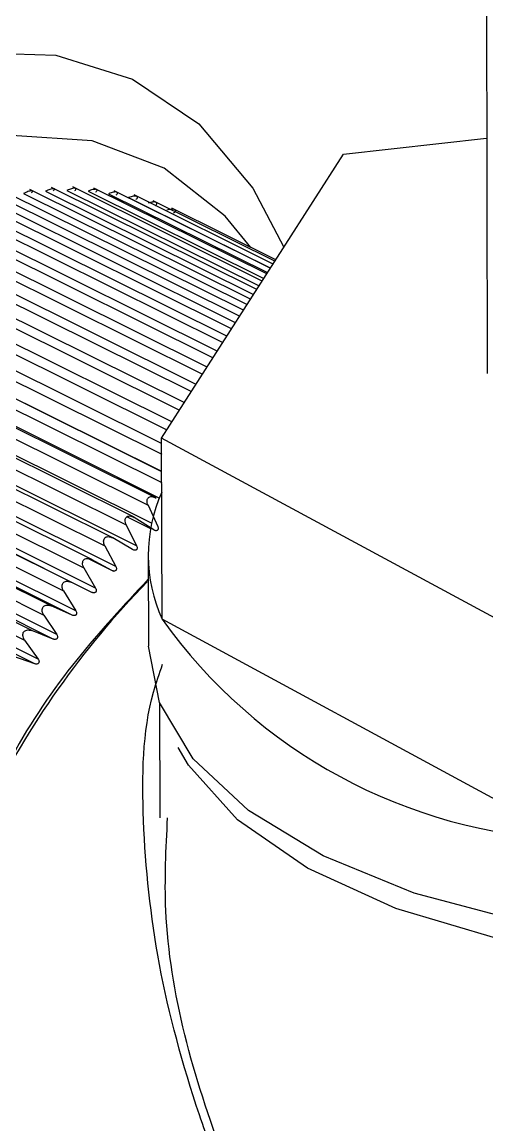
# Model space of a CAD drawing. Header units: millimetres. Extents: x 0 to 279, y 0 to 216.
# Drawn here: x 77.351 to 78.854, y 78.939 to 82.507 of the extents above; entities that cross this region are included whole.
import ezdxf

# ---------------------------------------------------------------- set-up
doc = ezdxf.new("R2010")
doc.units = ezdxf.units.MM

msp = doc.modelspace()

# ---------------------------------------------------------------- linework, layer by layer
at = {"color": 7, "linetype": 'Continuous', "lineweight": 25}
for p, q in [((78.8472, 85.0769), (78.8548, 81.3707)), ((78.3907, 82.0803), (78.8532, 82.1316)), ((77.8024, 81.1611), (78.3907, 82.0803)), ((78.0901, 81.6107), (77.376, 81.9655)), ((78.1104, 81.6423), (77.4464, 81.9722)), ((78.1278, 81.6695), (77.5155, 81.9737)), ((78.1424, 81.6923), (77.5831, 81.9701)), ((78.0415, 81.5347), (77.2321, 81.9371)), ((78.0672, 81.5748), (77.3045, 81.9538)), ((78.1541, 81.7106), (77.6491, 81.9615)), ((78.1629, 81.7244), (77.7132, 81.9478)), ((78.1688, 81.7336), (77.7752, 81.929)), ((78.0133, 81.4906), (77.159, 81.9153)), ((78.1717, 81.7381), (77.8351, 81.9053)), ((77.9825, 81.4425), (77.0854, 81.8886)), ((77.9493, 81.3906), (77.0115, 81.857)), ((77.9137, 81.335), (76.9375, 81.8206)), ((77.8758, 81.2759), (76.8636, 81.7795)), ((77.8358, 81.2134), (76.79, 81.7339)), ((77.8025, 81.1433), (76.7169, 81.6838)), ((77.8028, 81.0526), (76.6445, 81.6293)), ((76.5494, 81.5462), (77.7585, 80.9439)), ((77.7837, 80.9677), (76.573, 81.5707)), ((77.7133, 80.9049), (76.5027, 81.5081)), ((76.479, 81.4826), (77.688, 80.8801)), ((77.6442, 80.8383), (76.4336, 81.4417)), ((77.7215, 80.8126), (76.4409, 81.4508)), ((76.4099, 81.4151), (77.6189, 80.8125)), ((77.5766, 80.768), (76.3661, 81.3716)), ((77.6545, 80.746), (76.3739, 81.3843)), ((76.3424, 81.3441), (77.5513, 80.7413)), ((77.5768, 80.6622), (76.2963, 81.3007)), ((77.5097, 80.6948), (76.3008, 81.2977)), ((77.589, 80.6758), (76.3085, 81.3143)), ((76.2765, 81.2696), (77.4854, 80.6666)), ((77.5134, 80.5881), (76.2329, 81.2268)), ((77.4451, 80.6181), (76.2362, 81.2211)), ((77.5252, 80.6023), (76.2447, 81.241)), ((76.2126, 81.1918), (77.4215, 80.5887)), ((77.4518, 80.5109), (76.1714, 81.1499)), ((77.4633, 80.5257), (76.1829, 81.1646)), ((79.119, 80.4494), (77.8024, 81.1611)), ((77.8042, 80.575), (77.8024, 81.1611)), ((76.1508, 81.1111), (77.3596, 80.5078)), ((77.3824, 80.5382), (76.1735, 81.1415)), ((77.4034, 80.4462), (76.1231, 81.0853)), ((77.3924, 80.4309), (76.1121, 81.07)), ((77.7585, 80.9439), (77.7899, 80.8756)), ((77.6908, 80.9068), (77.7668, 80.8689)), ((77.7769, 80.864), (77.7141, 80.9043)), ((77.688, 80.8801), (77.7215, 80.8126)), ((77.7088, 80.8003), (77.6445, 80.8381)), ((77.6189, 80.8125), (77.6545, 80.746)), ((77.5645, 80.7716), (77.6469, 80.7305)), ((77.642, 80.733), (77.5763, 80.7682)), ((77.759, 80.7805), (77.7599, 80.4878)), ((77.5513, 80.7413), (77.589, 80.6758)), ((77.5768, 80.6622), (77.5097, 80.6948)), ((77.4854, 80.6666), (77.5252, 80.6023)), ((77.5134, 80.5881), (77.4451, 80.6181)), ((77.4215, 80.5887), (77.4633, 80.5257)), ((79.12, 79.8624), (77.8042, 80.575)), ((77.4518, 80.5109), (77.3824, 80.5382)), ((77.3596, 80.5078), (77.4034, 80.4462)), ((77.3924, 80.4309), (77.3219, 80.4555)), ((77.7956, 80.3052), (77.7967, 79.9327))]:
    msp.add_line(p, q, dxfattribs=at)
at = {"color": 8, "linetype": 'Continuous', "lineweight": 25}
for p, q in [((77.2838, 81.9395), (78.0552, 81.5561)), ((77.3558, 81.9523), (78.0788, 81.593)), ((77.4267, 81.9599), (78.0996, 81.6255)), ((77.4963, 81.9624), (78.1176, 81.6537)), ((77.5645, 81.9597), (78.1328, 81.6774)), ((77.6311, 81.952), (78.1451, 81.6966)), ((77.6958, 81.9392), (78.1545, 81.7113)), ((77.1374, 81.899), (78.0001, 81.4701)), ((77.2109, 81.9218), (78.029, 81.5151)), ((77.0634, 81.8712), (77.9687, 81.421)), ((76.9891, 81.8386), (77.9349, 81.3682)), ((76.9148, 81.8012), (77.8988, 81.3117)), ((76.8406, 81.7591), (77.8603, 81.2517)), ((76.7668, 81.7124), (77.8198, 81.1883)), ((76.6935, 81.6612), (77.8026, 81.1091)), ((77.8028, 81.0532), (76.6493, 81.6275)), ((77.7949, 80.9669), (76.5788, 81.5726)), ((76.621, 81.6058), (77.8029, 81.0172)), ((77.7702, 80.8855), (76.5093, 81.5136))]:
    msp.add_line(p, q, dxfattribs=at)
at = {"color": 8, "linetype": 'Continuous', "lineweight": 25, "flags": 128}
for points in [[(75.0922, 78.9149), (75.037, 79.2443), (75.0349, 79.606), (75.086, 79.9883), (75.1886, 80.3789), (75.3395, 80.7651), (75.5338, 81.1344), (75.7652, 81.4748), (76.0262, 81.7752), (76.3082, 82.026), (76.6022, 82.219), (76.8986, 82.3482), (77.1878, 82.4093), (77.4605, 82.4006), (77.7081, 82.3225), (77.9224, 82.1775), (78.0969, 81.9704), (78.1978, 81.7789)], [(81.596, 80.2613), (81.588, 80.2369), (81.4823, 80.051), (81.303, 79.8795), (81.0574, 79.7295), (80.7556, 79.6072), (80.4102, 79.5177), (80.0354, 79.4647), (79.647, 79.4506), (79.261, 79.4759), (78.8935, 79.5396), (78.5599, 79.6389), (78.2739, 79.7697), (78.0474, 79.9265), (77.8897, 80.1028), (77.8558, 80.1604)]]:
    msp.add_lwpolyline(points, dxfattribs=at)
at = {"color": 7, "linetype": 'Continuous', "lineweight": 25, "flags": 128}
for points in [[(78.0906, 81.7784), (78.0081, 81.879), (77.8107, 82.0346), (77.5778, 82.1228), (77.3177, 82.1403), (77.0398, 82.0862), (76.7542, 81.9626), (76.4712, 81.7737), (76.2011, 81.5264), (75.9538, 81.2297), (75.7383, 80.8942), (75.5625, 80.5324), (75.4327, 80.1572), (75.3537, 79.7825), (75.3284, 79.4218)], [(81.652, 80.4926), (81.615, 80.3053), (81.5045, 80.1238), (81.3246, 79.9563), (81.0823, 79.8094), (80.7867, 79.6887), (80.4493, 79.599), (80.0831, 79.5437), (79.7023, 79.525), (79.3217, 79.5437), (78.9559, 79.599), (78.6192, 79.6887), (78.3245, 79.8094), (78.0833, 79.9563), (77.9047, 80.1238), (77.7955, 80.3053), (77.7599, 80.4878)]]:
    msp.add_lwpolyline(points, dxfattribs=at)
at = {"color": 7, "linetype": 'Continuous', "lineweight": 25}
for centre, radius, start, end in [((78.2596, 80.782), 0.5003, 155.911, 204.4445), ((79.1876, 81.5583), 1.6972, 215.4043, 267.7193)]:
    msp.add_arc(centre, radius, start, end, dxfattribs=at)
at = {"color": 8, "linetype": 'Continuous', "lineweight": 25}
msp.add_arc((79.8127, 78.6935), 2.8708, 135.7769, 153.7833, dxfattribs=at)
at = {"color": 7, "linetype": 'Continuous', "lineweight": 25}
for points, knots in [([(77.4517, 81.9682), (77.4503, 81.968), (77.4472, 81.9677), (77.441, 81.966), (77.4339, 81.9633), (77.4292, 81.9611), (77.4267, 81.9599)], [0, 0, 0, 0, 0.198791, 0.425735, 0.690719, 1, 1, 1, 1]), ([(77.4528, 81.9614), (77.4539, 81.9625), (77.4559, 81.9646), (77.4564, 81.9669), (77.4552, 81.9682), (77.4528, 81.9682), (77.4517, 81.9682)], [0, 0, 0, 0, 0.309281, 0.574265, 0.801209, 1, 1, 1, 1]), ([(77.5215, 81.9697), (77.5201, 81.9697), (77.5171, 81.9695), (77.5109, 81.9681), (77.5037, 81.9657), (77.4989, 81.9635), (77.4963, 81.9624)], [0, 0, 0, 0, 0.198791, 0.425735, 0.690719, 1, 1, 1, 1]), ([(77.5219, 81.962), (77.5231, 81.9632), (77.5253, 81.9653), (77.526, 81.9679), (77.5249, 81.9694), (77.5226, 81.9696), (77.5215, 81.9697)], [0, 0, 0, 0, 0.309281, 0.574265, 0.801209, 1, 1, 1, 1]), ([(77.5899, 81.9661), (77.5885, 81.9662), (77.5855, 81.9662), (77.5793, 81.9651), (77.572, 81.9629), (77.5671, 81.9608), (77.5645, 81.9597)], [0, 0, 0, 0, 0.198791, 0.425735, 0.690719, 1, 1, 1, 1]), ([(77.5895, 81.9574), (77.5908, 81.9587), (77.5932, 81.9609), (77.5941, 81.9637), (77.5931, 81.9655), (77.5909, 81.9659), (77.5899, 81.9661)], [0, 0, 0, 0, 0.309281, 0.574265, 0.801209, 1, 1, 1, 1]), ([(77.3805, 81.9615), (77.3791, 81.9612), (77.376, 81.9607), (77.3698, 81.9587), (77.3628, 81.9558), (77.3582, 81.9535), (77.3558, 81.9523)], [0, 0, 0, 0, 0.198791, 0.425735, 0.690719, 1, 1, 1, 1]), ([(77.3823, 81.9557), (77.3833, 81.9567), (77.3852, 81.9587), (77.3855, 81.9608), (77.3841, 81.9618), (77.3817, 81.9616), (77.3805, 81.9615)], [0, 0, 0, 0, 0.309281, 0.574265, 0.801209, 1, 1, 1, 1]), ([(77.6565, 81.9574), (77.6552, 81.9575), (77.6523, 81.9578), (77.646, 81.9569), (77.6387, 81.955), (77.6337, 81.953), (77.6311, 81.952)], [0, 0, 0, 0, 0.198791, 0.425735, 0.690719, 1, 1, 1, 1]), ([(77.6554, 81.9478), (77.6568, 81.9491), (77.6593, 81.9514), (77.6604, 81.9544), (77.6597, 81.9565), (77.6575, 81.9571), (77.6565, 81.9574)], [0, 0, 0, 0, 0.309281, 0.574265, 0.801209, 1, 1, 1, 1]), ([(77.7213, 81.9435), (77.72, 81.9437), (77.7172, 81.9442), (77.7109, 81.9436), (77.7035, 81.9419), (77.6985, 81.9401), (77.6958, 81.9392)], [0, 0, 0, 0, 0.198791, 0.425735, 0.690719, 1, 1, 1, 1]), ([(77.7194, 81.9331), (77.7208, 81.9344), (77.7235, 81.9368), (77.7249, 81.94), (77.7243, 81.9424), (77.7223, 81.9432), (77.7213, 81.9435)], [0, 0, 0, 0, 0.309281, 0.574265, 0.801209, 1, 1, 1, 1]), ([(77.784, 81.9246), (77.7827, 81.9249), (77.78, 81.9255), (77.7738, 81.9252), (77.7664, 81.9239), (77.7613, 81.9222), (77.7585, 81.9213)], [0, 0, 0, 0, 0.198791, 0.425735, 0.690719, 1, 1, 1, 1]), ([(77.7813, 81.9133), (77.7829, 81.9147), (77.7857, 81.9171), (77.7873, 81.9206), (77.7869, 81.9231), (77.7849, 81.9241), (77.784, 81.9246)], [0, 0, 0, 0, 0.309281, 0.574265, 0.801209, 1, 1, 1, 1]), ([(77.8445, 81.9006), (77.8433, 81.901), (77.8406, 81.9019), (77.8345, 81.9019), (77.827, 81.9008), (77.8219, 81.8992), (77.8191, 81.8984)], [0, 0, 0, 0, 0.1987913, 0.4257348, 0.6907186, 1, 1, 1, 1]), ([(77.841, 81.8886), (77.8426, 81.89), (77.8456, 81.8925), (77.8474, 81.8961), (77.8473, 81.8989), (77.8454, 81.9001), (77.8445, 81.9006)], [0, 0, 0, 0, 0.309281, 0.574265, 0.801209, 1, 1, 1, 1]), ([(77.7585, 80.9439), (77.7574, 80.9466), (77.7555, 80.9516), (77.7552, 80.9591), (77.7567, 80.9651), (77.7599, 80.9694), (77.7647, 80.972), (77.7708, 80.9725), (77.778, 80.9709), (77.7826, 80.9681), (77.785, 80.9666)], [0, 0, 0, 0, 0.154627, 0.287114, 0.40059, 0.499997, 0.599382, 0.712849, 0.845346, 1, 1, 1, 1]), ([(77.688, 80.8801), (77.6869, 80.8828), (77.6848, 80.8878), (77.6843, 80.8953), (77.6856, 80.9014), (77.6887, 80.906), (77.6935, 80.9088), (77.6997, 80.9096), (77.7069, 80.9083), (77.7116, 80.9057), (77.7141, 80.9043)], [0, 0, 0, 0, 0.154627, 0.287114, 0.40059, 0.499997, 0.599382, 0.712849, 0.845346, 1, 1, 1, 1]), ([(77.7899, 80.8756), (77.7904, 80.8743), (77.7914, 80.8719), (77.7916, 80.8683), (77.7909, 80.8653), (77.7893, 80.863), (77.7868, 80.8616), (77.7837, 80.8614), (77.7802, 80.8621), (77.7781, 80.8634), (77.7769, 80.864)], [0, 0, 0, 0, 0.149464, 0.286569, 0.397692, 0.499697, 0.609259, 0.726881, 0.857765, 1, 1, 1, 1]), ([(77.6189, 80.8125), (77.6177, 80.8152), (77.6155, 80.8201), (77.6147, 80.8277), (77.6159, 80.8339), (77.6189, 80.8387), (77.6236, 80.8417), (77.6298, 80.8428), (77.6371, 80.8418), (77.6419, 80.8394), (77.6445, 80.8381)], [0, 0, 0, 0, 0.154627, 0.287114, 0.40059, 0.499997, 0.599382, 0.712849, 0.845346, 1, 1, 1, 1]), ([(77.7215, 80.8126), (77.7221, 80.8114), (77.7231, 80.8089), (77.7234, 80.8053), (77.7228, 80.8022), (77.7212, 80.7999), (77.7187, 80.7983), (77.7156, 80.798), (77.7121, 80.7986), (77.7099, 80.7997), (77.7088, 80.8003)], [0, 0, 0, 0, 0.149455, 0.286553, 0.39767, 0.499669, 0.610917, 0.730386, 0.859633, 1, 1, 1, 1]), ([(77.5513, 80.7413), (77.55, 80.7439), (77.5476, 80.7488), (77.5467, 80.7564), (77.5477, 80.7627), (77.5505, 80.7676), (77.5553, 80.7709), (77.5614, 80.7723), (77.5688, 80.7716), (77.5737, 80.7694), (77.5763, 80.7682)], [0, 0, 0, 0, 0.154627, 0.287114, 0.40059, 0.499997, 0.599382, 0.712849, 0.845346, 1, 1, 1, 1]), ([(77.6545, 80.746), (77.6551, 80.7447), (77.6562, 80.7423), (77.6566, 80.7386), (77.656, 80.7355), (77.6548, 80.7335), (77.6533, 80.7323), (77.6515, 80.7313), (77.6488, 80.7309), (77.6454, 80.7314), (77.6432, 80.7324), (77.642, 80.733)], [0, 0, 0, 0, 0.149365, 0.28638, 0.39743, 0.499368, 0.556168, 0.61279, 0.734141, 0.861668, 1, 1, 1, 1]), ([(77.7592, 80.7048), (77.6808, 80.6207), (77.5207, 80.4489), (77.3437, 80.1915), (77.262, 80.0203), (77.2352, 79.9641)], [0, 0, 0, 0, 0.3919849, 0.8006846, 1, 1, 1, 1]), ([(77.4854, 80.6666), (77.4841, 80.6692), (77.4815, 80.674), (77.4803, 80.6816), (77.4812, 80.688), (77.4839, 80.6931), (77.4885, 80.6966), (77.4947, 80.6982), (77.5021, 80.6979), (77.5071, 80.6959), (77.5097, 80.6948)], [0, 0, 0, 0, 0.154627, 0.287114, 0.40059, 0.499997, 0.599382, 0.712849, 0.845346, 1, 1, 1, 1]), ([(77.589, 80.6758), (77.5896, 80.6745), (77.5908, 80.6722), (77.5913, 80.6685), (77.5908, 80.6653), (77.5896, 80.6632), (77.5882, 80.6619), (77.5864, 80.6609), (77.5836, 80.6604), (77.5802, 80.6608), (77.578, 80.6617), (77.5768, 80.6622)], [0, 0, 0, 0, 0.149357, 0.286365, 0.397409, 0.499342, 0.55707, 0.614601, 0.738096, 0.86376, 1, 1, 1, 1]), ([(77.4215, 80.5887), (77.42, 80.5912), (77.4173, 80.596), (77.4159, 80.6035), (77.4165, 80.61), (77.4192, 80.6153), (77.4237, 80.619), (77.4298, 80.6209), (77.4373, 80.6209), (77.4423, 80.619), (77.4451, 80.6181)], [0, 0, 0, 0, 0.154627, 0.287114, 0.40059, 0.499997, 0.599382, 0.712849, 0.845346, 1, 1, 1, 1]), ([(77.5252, 80.6023), (77.5259, 80.6011), (77.5271, 80.5987), (77.5277, 80.5951), (77.5274, 80.5919), (77.5262, 80.5897), (77.5248, 80.5883), (77.5229, 80.5872), (77.5202, 80.5866), (77.5167, 80.5868), (77.5145, 80.5876), (77.5134, 80.5881)], [0, 0, 0, 0, 0.149353, 0.286357, 0.397397, 0.499327, 0.557902, 0.616284, 0.741873, 0.865741, 1, 1, 1, 1]), ([(77.3596, 80.5078), (77.358, 80.5103), (77.3552, 80.5149), (77.3535, 80.5224), (77.354, 80.529), (77.3565, 80.5344), (77.3609, 80.5382), (77.367, 80.5404), (77.3745, 80.5407), (77.3796, 80.5391), (77.3824, 80.5382)], [0, 0, 0, 0, 0.154627, 0.287114, 0.40059, 0.499997, 0.599382, 0.712849, 0.845346, 1, 1, 1, 1]), ([(77.4633, 80.5257), (77.464, 80.5245), (77.4653, 80.5222), (77.466, 80.5186), (77.4658, 80.5153), (77.4646, 80.5131), (77.4633, 80.5116), (77.4614, 80.5104), (77.4587, 80.5097), (77.4552, 80.5098), (77.453, 80.5105), (77.4518, 80.5109)], [0, 0, 0, 0, 0.14935, 0.28635, 0.397388, 0.499316, 0.558728, 0.617968, 0.745716, 0.867723, 1, 1, 1, 1]), ([(77.4034, 80.4462), (77.4042, 80.445), (77.4056, 80.4428), (77.4064, 80.4391), (77.4062, 80.4359), (77.4052, 80.4336), (77.4038, 80.4321), (77.402, 80.4308), (77.3992, 80.43), (77.3958, 80.4299), (77.3935, 80.4306), (77.3924, 80.4309)], [0, 0, 0, 0, 0.149349, 0.286349, 0.397387, 0.499314, 0.559283, 0.619131, 0.748514, 0.869091, 1, 1, 1, 1])]:
    msp.add_open_spline(points, degree=3, knots=knots, dxfattribs=at)
at = {"color": 8, "linetype": 'Continuous', "lineweight": 25}
for points, knots in [([(78.354, 78.0531), (78.3049, 78.138), (78.2207, 78.2833), (78.1058, 78.5154), (78.0092, 78.7366), (77.8911, 79.057), (77.783, 79.4537), (77.7356, 79.9135), (77.7412, 80.246), (77.7952, 80.3997), (77.8058, 80.4297)], [0, 0, 0, 0, 0.111323, 0.190592, 0.29604, 0.388953, 0.587622, 0.778992, 0.956811, 1, 1, 1, 1]), ([(78.354, 78.0531), (78.23, 78.308), (77.9819, 78.8177), (77.7985, 79.4743), (77.8167, 79.8331), (77.8218, 79.9325)], [0, 0, 0, 0, 0.419582, 0.83912, 1, 1, 1, 1])]:
    msp.add_open_spline(points, degree=3, knots=knots, dxfattribs=at)

doc.saveas('drawing.dxf')
